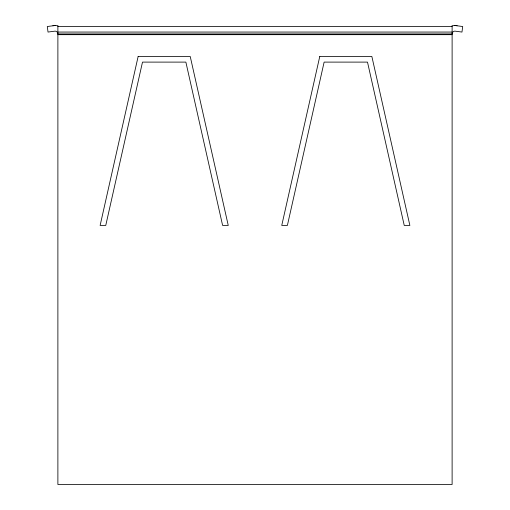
<?xml version="1.0" encoding="UTF-8"?>
<svg xmlns="http://www.w3.org/2000/svg" width="510" height="510" viewBox="0 0 510 510"><rect width="100%" height="100%" fill="white"/><g stroke="black" fill="none" stroke-linecap="round" stroke-linejoin="round"><path stroke-width="0.76" d="M55.067 25.5L47.296 26.52L48.029 32.06L55.067 31.129A2.818 2.818 0 0 1 57.885 33.947L452.115 33.947A2.818 2.818 0 0 1 454.933 31.129L461.971 32.06L462.704 26.52L454.933 25.5M57.885 26.52L452.115 26.52M57.885 32.06L452.115 32.06M57.885 34.674L452.115 34.674M452.115 25.5L452.115 484.5L57.885 484.5L57.885 25.5M52.881 25.787A8.447 8.447 0 0 1 57.254 25.787M452.746 25.787A8.447 8.447 0 0 1 457.119 25.787M138.14 56.476L100.126 225.433L105.755 225.433L142.5 62.105L185.869 62.105L222.615 225.433L228.25 225.433L190.23 56.476L138.14 56.476M319.77 56.476L281.749 225.433L287.385 225.433L324.13 62.105L367.5 62.105L404.245 225.433L409.874 225.433L371.86 56.476L319.77 56.476"/></g></svg>
